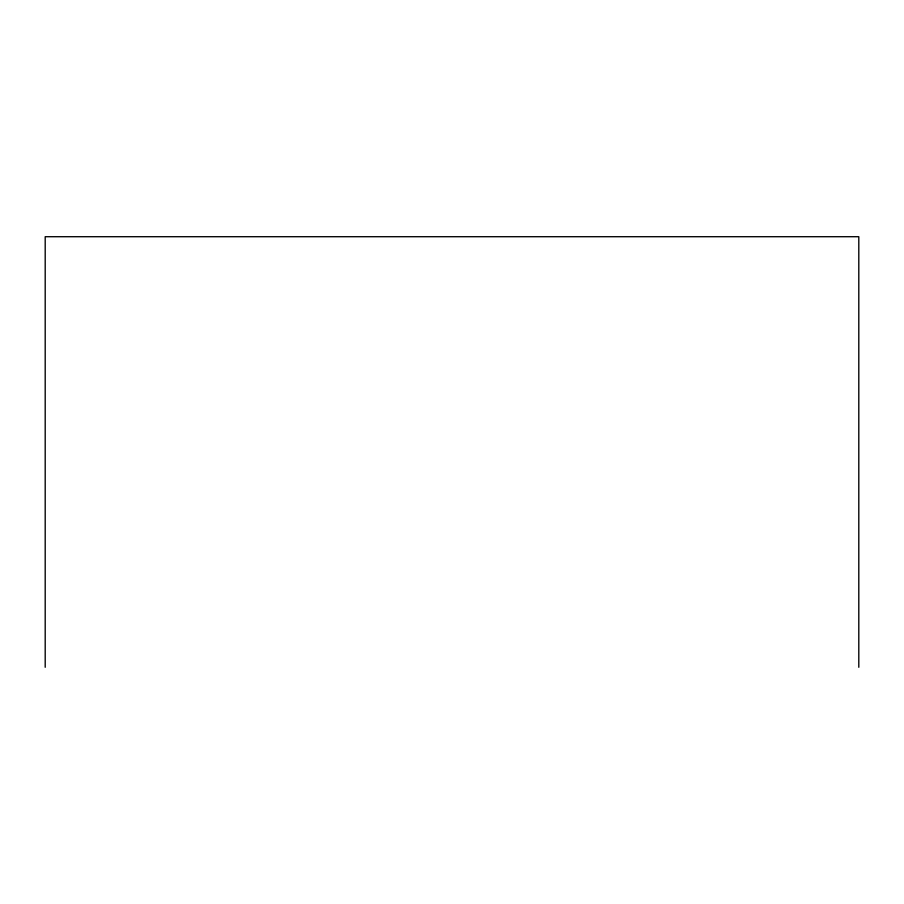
<?xml version="1.0" encoding="UTF-8"?>
<svg xmlns="http://www.w3.org/2000/svg" width="904" height="904" viewBox="0 0 904 904"><rect width="100%" height="100%" fill="white"/><g stroke="black" fill="none" stroke-linecap="round" stroke-linejoin="round"><path stroke-width="1.36" d="M858.8 667.288L858.8 236.712L45.2 236.712L45.2 667.288"/></g></svg>
